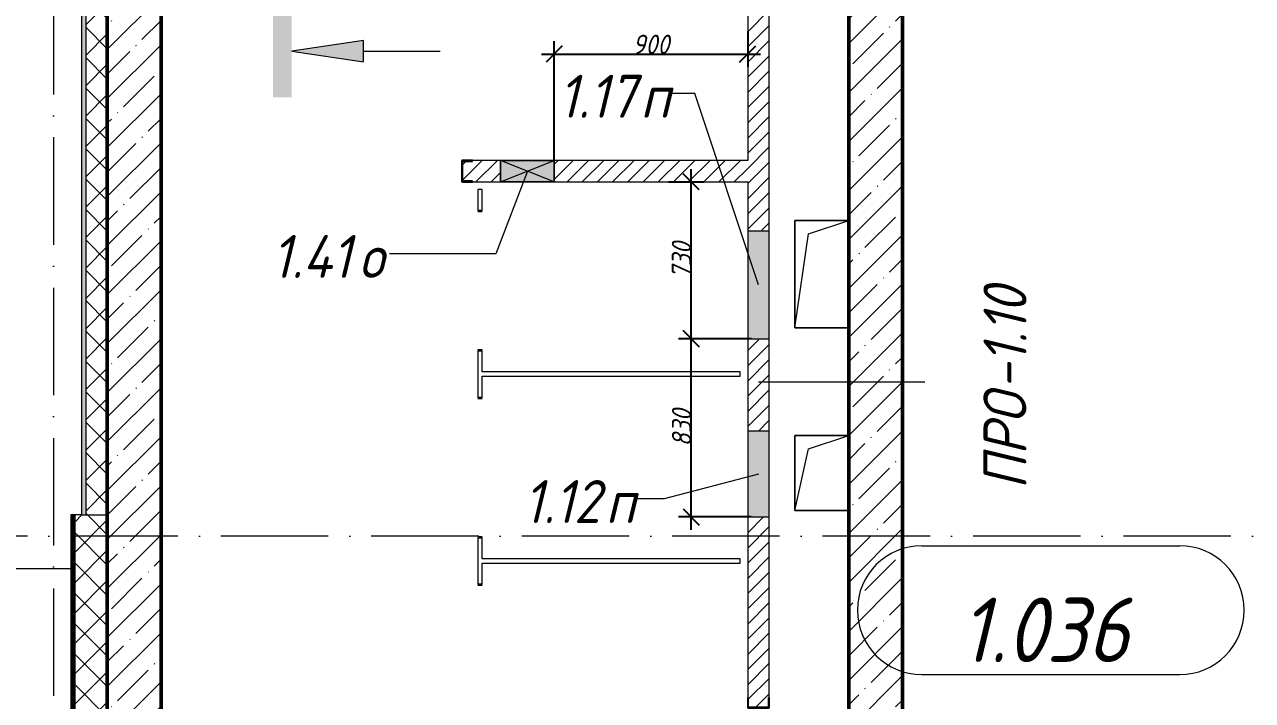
# Model space of a CAD drawing. Header units: millimetres. Extents: x -356862 to 418287, y 0 to 839748.
# Drawn here: x -113650 to -107936, y 517183 to 520330 of the extents above; entities that cross this region are included whole.
import ezdxf

# ---------------------------------------------------------------- set-up
doc = ezdxf.new("R2010")
doc.units = ezdxf.units.MM
doc.linetypes.add('50_200_ШТРИХ_1Т_ш5_п1_п1_', pattern=[700, 500, -100, 0, -100])
for name, color, linetype, lineweight in [('A-____-____-DIMS', 7, 'Continuous', 9), ('A-____-NOTE-TEXT', 7, 'Continuous', 9), ('A-____-NOTE-TEXT-1', 7, 'Continuous', 5), ('A-DETL-GENF-OTLN', 7, 'Continuous', 9), ('A-DOOR-OPNG-MCUT', 7, 'Continuous', 35), ('A-FLOR-____-OTLN', 7, 'Continuous', 9), ('A-GENM-____-IDEN', 7, 'Continuous', 9), ('A-GENM-____-MCUT', 7, 'Continuous', 25), ('A-GENM-____-OTLN', 7, 'Continuous', 9), ('A-GENM-____-OTLN-1', 7, 'Continuous', 25), ('A-GLAZ-____-IDEN', 7, 'Continuous', 9), ('A-GLAZ-____-OTLN', 7, 'Continuous', 9), ('A-WALL-____-MCUT', 7, 'Continuous', 13), ('A-WALL-____-MCUT-1', 7, 'Continuous', 9), ('A-WALL-____-MCUT-2', 7, 'Continuous', 50), ('A-WALL-____-PATT-1', 7, 'Continuous', 9), ('A-WALL-FNSH-MCUT-1', 7, 'Continuous', 9), ('S-GRID-____-OTLN-1', 7, '50_200_ШТРИХ_1Т_ш5_п1_п1_', 9)]:
    doc.layers.add(name, color=color, linetype=linetype, lineweight=lineweight)
for name, color, linetype, lineweight, true_color in [('A-AREA-IDEN-1', 7, 'Continuous', 9, 0x000000), ('A-DOOR-____-OTLN-1', 7, 'Continuous', 9, 0xffffff), ('A-WALL-____-PATT-2', 7, 'Continuous', 9, 0x787878)]:
    doc.layers.add(name, color=color, linetype=linetype, lineweight=lineweight, true_color=true_color)
doc.styles.add('ISOCPEUR_I', font='isocpeui.ttf', dxfattribs={"width": 0.9, "height": 2.5})
doc.styles.add('ISOCPEUR_I_11', font='isocpeui.ttf', dxfattribs={"width": 0.9, "height": 200})
doc.styles.add('ISOCPEUR_I_7', font='isocpeui.ttf', dxfattribs={"width": 0.9, "height": 90})
doc.dimstyles.new('ISO-1_8_0_9К_СРЕДНИЙ_Кладочные_2', dxfattribs={"dimscale": 304.8, "dimtxt": 89.638306, "dimasz": 0.246063, "dimexe": 0.19685, "dimexo": 0, "dimgap": 0, "dimtad": 1, "dimdec": 3, "dimrnd": 0.001, "dimdsep": 46, "dimtxsty": 'ISOCPEUR_I_7', "dimblk1": 'OBLIQUE', "dimblk2": 'OBLIQUE', "dimsah": 1, "dimcen": 0.09, "dimdle": 0.19685, "dimazin": 0, "dimtfac": 1, "dimtdec": 4, "dimtix": 1, "dimtmove": 1, "dimatfit": 3, "dimfxl": 1, "dimtvp": 1, "dimtolj": 1, "dimtzin": 0, "dimarcsym": 2})
pattern_1 = [(45, (-176515.07, 459015.94), (-70.71068, 70.71068), []), (135, (-176515.07, 459015.94), (-70.71068, -70.71068), [])]
pattern_2 = [(45, (-176515.067, 459015.94), (-35.35534, 35.35534), [])]
pattern_3 = [(45, (-176515.07, 459015.94), (-114.04925, 114.04925), []), (45, (-176401.02, 459015.94), (-114.04925, 114.04925), [201.612, -40.322, 3.353, -36.97])]

# ---------------------------------------------------------------- blocks, each defined once
blk = doc.blocks.new('DOR_ДУ_распашная__1Ст_Прямоугольная_ШЕР - Вн_650х2100h_Кабинки С_у-18405741-АР1_План отверстий 1 этажа в осях 1-64_Ю-ЯЯ')
at = {"layer": 'A-DOOR-OPNG-MCUT'}
for p, q in [((-325, -10), (-325, 10)), ((325, 10), (325, -10))]:
    blk.add_line(p, q, dxfattribs=at)
blk = doc.blocks.new('154_Фахверк_СКБ_Швеллер - Тип_100_4010-27789772-АР1_План отверстий 1 этажа в осях 1-64_Ю-ЯЯ')
at = {"layer": 'A-GENM-____-MCUT'}
for p, q in [((175, 50), (125, 50)), ((125, 50), (125, -50)), ((128, 47), (175, 47)), ((128, -47), (128, 47)), ((175, 47), (175, 50)), ((125, -50), (175, -50)), ((175, -47), (128, -47)), ((175, -50), (175, -47))]:
    blk.add_line(p, q, dxfattribs=at)
blk = doc.blocks.new('AR_Отверстие Ниша - Лючок-32402677-АР1_План отверстий 1 этажа в осях 1-64_Ю-ЯЯ')
at = {"layer": 'A-GLAZ-____-OTLN'}
blk.add_hatch(color=256, dxfattribs=at).paths.add_polyline_path([(250, -50), (250, 50), (-250, 50), (-250, -50)], flags=0)
for p, q in [((250, 50), (-250, 50)), ((-250, 50), (-250, -50)), ((250, -50), (250, 50)), ((-250, -50), (250, -50))]:
    blk.add_line(p, q, dxfattribs=at)
blk = doc.blocks.new('AR_Отверстие Ниша - Лючок-32402300-АР1_План отверстий 1 этажа в осях 1-64_Ю-ЯЯ')
at = {"layer": 'A-GLAZ-____-OTLN'}
blk.add_hatch(color=256, dxfattribs=at).paths.add_polyline_path([(200, -50), (200, 50), (-200, 50), (-200, -50)], flags=0)
for p, q in [((200, 50), (-200, 50)), ((-200, 50), (-200, -50)), ((200, -50), (200, 50)), ((-200, -50), (200, -50))]:
    blk.add_line(p, q, dxfattribs=at)
blk = doc.blocks.new('AR_Отверстие прямоугольное _в плите_ - AR_Отверстие прямоугольное _в плите_-30459243-АР1_План отверстий 1 этажа в осях 1-64_Ю-ЯЯ')
at = {"layer": 'A-GENM-____-OTLN'}
for p, q in [((125, 175), (-125, 175)), ((-125, 175), (-125, -175)), ((-62.5, 112.5), (125, 175)), ((-125, -175), (-62.5, 112.5)), ((-125, -175), (125, -175))]:
    blk.add_line(p, q, dxfattribs=at)
blk = doc.blocks.new('AR_Отверстие прямоугольное _в плите_ - AR_Отверстие прямоугольное _в плите_-V179-АР1_План отверстий 1 этажа в осях 1-64_Ю-ЯЯ')
at = {"layer": 'A-GENM-____-OTLN'}
for p, q in [((125, 250), (-125, 250)), ((-125, 250), (-125, -250)), ((-62.5, 187.5), (125, 250)), ((-125, -250), (-62.5, 187.5)), ((-125, -250), (125, -250))]:
    blk.add_line(p, q, dxfattribs=at)
blk = doc.blocks.new('AR_Отверстие прямоугольное _в стене__БезПР - AR_Отверстие прямоугольное _в стене__БезПР-36428202-АР1_План отверстий 1 этажа в осях 1-64_Ю-ЯЯ')
at = {"layer": 'A-GLAZ-____-OTLN'}
blk.add_hatch(color=256, dxfattribs=at).paths.add_polyline_path([(-125, -50), (125, -50), (125, 50), (-125, 50)], flags=0)
at = {"layer": 'A-DETL-GENF-OTLN'}
for p, q in [((-125, -50), (-125, 50)), ((-125, 50), (125, 50)), ((125, 50), (-125, -50)), ((-125, 50), (125, -50)), ((125, 50), (-125, 50)), ((-125, 50), (-125, -50)), ((125, 50), (125, -50)), ((125, -50), (125, 50)), ((125, -50), (-125, -50)), ((-125, -50), (125, -50))]:
    blk.add_line(p, q, dxfattribs=at)
blk = doc.blocks.new('_Oblique')
at = {"color": 0, "linetype": 'ByBlock', "lineweight": -2}
blk.add_line((-0.5, -0.5), (0.5, 0.5), dxfattribs=at)
blk = doc.blocks.new('*D13524')
at = {"layer": 'A-____-____-DIMS', "color": 0, "lineweight": -2, "transparency": 16777216}
for p, q in [((-110547.6, 517977), (-110547.6, 518927)), ((-110267.6, 518867), (-110607.6, 518867)), ((-110268.9, 518037), (-110607.6, 518037))]:
    blk.add_line(p, q, dxfattribs=at)
at = {"layer": 'Defpoints', "color": 0, "transparency": 16777216}
for p in [(-110547.6, 518867), (-110267.6, 518867), (-110268.9, 518037)]:
    blk.add_point(p, dxfattribs=at)
at = {"layer": 'A-____-____-DIMS', "color": 0, "lineweight": -2, "transparency": 16777216, "xscale": 75, "yscale": 75, "zscale": 75}
for p, rotation in [((-110547.6, 518867), 90), ((-110547.6, 518037), 270)]:
    blk.add_blockref('_Oblique', p, dxfattribs=dict(at, rotation=rotation))
at = {"layer": 'A-____-____-DIMS', "color": 0, "transparency": 16777216, "insert": (-110592.6, 518452), "char_height": 90, "width": 409.578, "attachment_point": 5, "rotation": 90, "style": 'ISOCPEUR_I_7'}
blk.add_mtext('\\A1;830', dxfattribs=at)
blk = doc.blocks.new('*D13525')
at = {"layer": 'A-____-____-DIMS', "color": 0, "lineweight": -2, "transparency": 16777216}
for p, q in [((-110547.6, 518807), (-110547.6, 519657)), ((-110653.6, 519597), (-110487.6, 519597)), ((-110267.6, 518867), (-110607.6, 518867))]:
    blk.add_line(p, q, dxfattribs=at)
at = {"layer": 'Defpoints', "color": 0, "transparency": 16777216}
for p in [(-110653.6, 519597), (-110547.6, 519597), (-110267.6, 518867)]:
    blk.add_point(p, dxfattribs=at)
at = {"layer": 'A-____-____-DIMS', "color": 0, "lineweight": -2, "transparency": 16777216, "xscale": 75, "yscale": 75, "zscale": 75}
for p, rotation in [((-110547.6, 519597), 90), ((-110547.6, 518867), 270)]:
    blk.add_blockref('_Oblique', p, dxfattribs=dict(at, rotation=rotation))
at = {"layer": 'A-____-____-DIMS', "color": 0, "transparency": 16777216, "insert": (-110593.2, 519232), "char_height": 90, "width": 409.578, "attachment_point": 5, "rotation": 90, "style": 'ISOCPEUR_I_7'}
blk.add_mtext('\\A1;730', dxfattribs=at)
blk = doc.blocks.new('*D13598')
at = {"layer": 'A-____-____-DIMS', "color": 0, "lineweight": -2, "transparency": 16777216}
for p, q in [((-111185.1, 519697), (-111185.1, 520252.4)), ((-110285.1, 520298.5), (-110285.1, 520132.4)), ((-111245.1, 520192.4), (-110225.1, 520192.4))]:
    blk.add_line(p, q, dxfattribs=at)
at = {"layer": 'Defpoints', "color": 0, "transparency": 16777216}
for p in [(-110285.1, 520298.5), (-110285.1, 520192.4), (-111185.1, 519697)]:
    blk.add_point(p, dxfattribs=at)
at = {"layer": 'A-____-____-DIMS', "color": 0, "lineweight": -2, "transparency": 16777216, "xscale": 75, "yscale": 75, "zscale": 75, "rotation": 180}
blk.add_blockref('_Oblique', (-111185.1, 520192.4), dxfattribs=at)
at = {"layer": 'A-____-____-DIMS', "color": 0, "lineweight": -2, "transparency": 16777216, "xscale": 75, "yscale": 75, "zscale": 75}
blk.add_blockref('_Oblique', (-110285.1, 520192.4), dxfattribs=at)
at = {"layer": 'A-____-____-DIMS', "color": 0, "transparency": 16777216, "insert": (-110735.1, 520237.4), "char_height": 90, "width": 409.578, "attachment_point": 5, "style": 'ISOCPEUR_I_7'}
blk.add_mtext('\\A1;900', dxfattribs=at)
blk = doc.blocks.new('AAR_СКБ_Марка_помещения_1_5 ммп - Номер _ Площадь-27962135-АИ_План этажа_Стены_1')
at = {"layer": 'A-AREA-IDEN-1'}
for p, q in [((-2.987, 3), (3.013, 3)), ((-2.987, 0), (3.013, 0))]:
    blk.add_line(p, q, dxfattribs=at)
for centre, start, end in [((-2.987, 1.5), 90, 270), ((3.013, 1.5), 270, 90)]:
    blk.add_arc(centre, 1.5, start, end, dxfattribs=at)

msp = doc.modelspace()

# ---------------------------------------------------------------- hatches: boundary and pattern name
at = {"layer": 'A-____-NOTE-TEXT-1'}
for points in [[(-112406.6992, 519990.0766), (-112406.6992, 520640.0766), (-112493.4358, 520640.0766), (-112493.4358, 519990.0766)], [(-112073.0578, 520155.9247), (-112073.0578, 520255.9247), (-112406.6992, 520205.9247)]]:
    msp.add_hatch(color=256, dxfattribs=at).paths.add_polyline_path(points, flags=0)
at = {"layer": 'A-WALL-____-PATT-1'}
h = msp.add_hatch(dxfattribs=at)
h.set_pattern_fill('FP_13', color=256, style=0, pattern_type=2)
h.set_pattern_definition(pattern_3)
h.paths.add_polyline_path([(-109815.0675, 514696.983), (-109565.0675, 514696.983), (-109565.0675, 522196.983), (-109815.0675, 522196.983), (-109815.0675, 516239.7989)], flags=0)
h = msp.add_hatch(dxfattribs=at)
h.set_pattern_fill('FP_1', color=256, style=0, pattern_type=2)
h.set_pattern_definition(pattern_1)
h.paths.add_polyline_path([(-113365.0675, 518046.983), (-113265.0675, 518046.983), (-113265.0675, 521996.983), (-113365.0675, 521996.983), (-113365.0675, 519468.7691)], flags=0)
h = msp.add_hatch(dxfattribs=at)
h.set_pattern_fill('FP_5', color=256, style=0, pattern_type=2)
h.set_pattern_definition(pattern_2)
h.paths.add_polyline_path([(-110285.0675, 514696.983), (-110185.0675, 514696.983), (-110185.0675, 514756.983), (-110285.0675, 514756.983)], flags=0)
h.paths.add_polyline_path([(-110185.0675, 514956.983), (-110185.0675, 516376.983), (-110285.0675, 516376.983), (-110285.0675, 514956.983), (-110190.3736, 514956.983)], flags=0)
h.paths.add_polyline_path([(-110185.0675, 516576.983), (-110185.0675, 517146.983), (-110285.0675, 517146.983), (-110285.0675, 516576.983), (-110188.0675, 516576.983)], flags=0)
h.paths.add_polyline_path([(-110282.0675, 517149.983), (-110188.0675, 517149.983), (-110188.0675, 517196.983), (-110185.0675, 517196.983), (-110185.0675, 518036.983), (-110285.0675, 518036.983), (-110285.0675, 517196.983), (-110282.0675, 517196.983)], flags=0)
h.paths.add_polyline_path([(-110261.394, 518436.983), (-110185.0675, 518436.983), (-110185.0675, 518866.983), (-110285.0675, 518866.983), (-110285.0675, 518436.983)], flags=0)
h.paths.add_polyline_path([(-110185.0675, 519366.983), (-110185.0675, 521581.983), (-110285.0675, 521581.983), (-110285.0675, 519366.983), (-110280.3736, 519366.983)], flags=0)
h.paths.add_polyline_path([(-110185.0675, 521881.983), (-110185.0675, 521996.983), (-110285.0675, 521996.983), (-110285.0675, 521881.983), (-110189.8591, 521881.983)], flags=0)
h = msp.add_hatch(dxfattribs=at)
h.set_pattern_fill('FP_13', color=256, style=0, pattern_type=2)
h.set_pattern_definition(pattern_3)
h.paths.add_polyline_path([(-113015.0675, 514696.983), (-113015.0675, 521246.983), (-113265.0675, 521246.983), (-113265.0675, 514696.983)], flags=0)
h.paths.add_polyline_path([(-113223.4008, 521496.983), (-113015.0675, 521496.983), (-113015.0675, 521696.983), (-113265.0675, 521696.983), (-113265.0675, 521496.983)], flags=0)
h = msp.add_hatch(dxfattribs=at)
h.set_pattern_fill('FP_5', color=256, style=0, pattern_type=2)
h.set_pattern_definition(pattern_2)
h.paths.add_polyline_path([(-111565.0675, 519596.983), (-111435.0675, 519596.983), (-111435.0675, 519696.983), (-111565.0675, 519696.983), (-111565.0675, 519693.983), (-111612.0675, 519693.983), (-111612.0675, 519599.983), (-111565.0675, 519599.983)], flags=0)
h.paths.add_polyline_path([(-111185.0675, 519596.983), (-110285.0675, 519596.983), (-110285.0675, 519696.983), (-111185.0675, 519696.983)], flags=0)
h = msp.add_hatch(dxfattribs=at)
h.set_pattern_fill('FP_1', color=256, style=0, pattern_type=2)
h.set_pattern_definition(pattern_1)
h.paths.add_polyline_path([(-113415.0675, 514196.983), (-113265.0675, 514196.983), (-113265.0675, 518046.983), (-113415.0675, 518046.983), (-113415.0675, 514625.3138)], flags=0)
at = {"layer": 'A-WALL-____-PATT-2'}
h = msp.add_hatch(dxfattribs=at)
h.set_pattern_fill('FP_185', color=256, style=0, pattern_type=2)
h.set_pattern_definition([(0, (-176515.067, 459015.94), (81.28, 20.32), [3.353, -57.607, 3.353, -57.607, -325.12]), (0, (-176515.067, 459015.94), (81.28, 20.32), [-121.92, 3.353, -118.567, 3.353, -57.607, -142.24]), (0, (-176515.067, 459015.94), (81.28, 20.32), [-304.8, 3.353, -37.287, 3.353, -98.247]), (120, (-176484.587, 459026.1), (-58.237636, 60.230545), [3.353, -57.607, 3.353, -57.607, -325.12]), (120, (-176484.587, 459026.1), (-58.237636, 60.230545), [-121.92, 3.353, -118.567, 3.353, -57.607, -142.24]), (120, (-176484.587, 459026.1), (-58.237636, 60.230545), [-304.8, 3.353, -37.287, 3.353, -98.247]), (240, (-176474.427, 459066.74), (-23.042364, -80.550545), [3.353, -57.607, 3.353, -57.607, -325.12]), (240, (-176474.427, 459066.74), (-23.042364, -80.550545), [-121.92, 3.353, -118.567, 3.353, -57.607, -142.24]), (240, (-176474.427, 459066.74), (-23.042364, -80.550545), [-304.8, 3.353, -37.287, 3.353, -98.247])])
h.paths.add_polyline_path([(-113365.0675, 518046.983), (-113365.0675, 521996.983), (-113385.0675, 521996.983), (-113385.0675, 518046.983)], flags=0)

# ---------------------------------------------------------------- linework, layer by layer
at = {"layer": 'A-____-NOTE-TEXT'}
for p, q in [((-112073.0578, 520255.9247), (-112406.6992, 520205.9247)), ((-112073.0578, 520155.9247), (-112073.0578, 520255.9247)), ((-112406.6992, 520205.9247), (-112073.0578, 520155.9247)), ((-112073.0578, 520205.9247), (-111716.8078, 520205.9247))]:
    msp.add_line(p, q, dxfattribs=at)
at = {"layer": 'A-FLOR-____-OTLN'}
for p, q in [((-110065.0675, 519416.983), (-109815.0675, 519416.983)), ((-110065.0675, 518916.983), (-110065.0675, 519416.983)), ((-109815.0675, 518916.983), (-110065.0675, 518916.983)), ((-110065.0675, 518416.983), (-109815.0675, 518416.983)), ((-110065.0675, 518066.983), (-110065.0675, 518416.983)), ((-109815.0675, 518066.983), (-110065.0675, 518066.983)), ((-115995.0675, 517796.983), (-113435.0675, 517796.983))]:
    msp.add_line(p, q, dxfattribs=at)
at = {"layer": 'A-GENM-____-IDEN'}
msp.add_line((-110235.0675, 518665.9996), (-109460.6974, 518665.9996), dxfattribs=at)
at = {"layer": 'A-GLAZ-____-IDEN'}
for p, q in [((-110530.3843, 520008.1728), (-110641.0823, 520008.1728)), ((-110235.0675, 519116.983), (-110530.3843, 520008.1728)), ((-111310.0675, 519646.983), (-111456.6363, 519262.2304)), ((-111456.6363, 519262.2304), (-111951.3911, 519262.2304)), ((-110235.0675, 518236.983), (-110674.3695, 518121.1211)), ((-110674.3695, 518121.1211), (-110803.0675, 518121.1211))]:
    msp.add_line(p, q, dxfattribs=at)
at = {"layer": 'A-WALL-____-MCUT'}
for p, q in [((-113365.0675, 521996.983), (-113365.0675, 518046.983)), ((-113365.0675, 518046.983), (-113265.0675, 518046.983))]:
    msp.add_line(p, q, dxfattribs=at)
at = {"layer": 'A-WALL-____-MCUT-1'}
for p, q in [((-113427.0675, 514196.983), (-113427.0675, 518046.983)), ((-113421.0675, 514196.983), (-113421.0675, 518046.983)), ((-113385.0675, 518046.983), (-113415.0675, 518046.983))]:
    msp.add_line(p, q, dxfattribs=at)
at = {"layer": 'A-WALL-____-MCUT-2'}
for p, q in [((-109815.0675, 522196.983), (-109815.0675, 514696.983)), ((-109565.0675, 514696.983), (-109565.0675, 521946.983)), ((-113265.0675, 521246.983), (-113265.0675, 514696.983)), ((-113015.0675, 514696.983), (-113015.0675, 521246.983))]:
    msp.add_line(p, q, dxfattribs=at)
at = {"layer": 'A-WALL-FNSH-MCUT-1'}
for p, q in [((-113385.0675, 521996.983), (-113385.0675, 518046.983)), ((-110285.0675, 521581.983), (-110285.0675, 519696.983)), ((-110185.0675, 519366.983), (-110185.0675, 521581.983)), ((-111435.0675, 519696.983), (-111565.0675, 519696.983)), ((-110285.0675, 519696.983), (-111185.0675, 519696.983)), ((-111565.0675, 519596.983), (-111435.0675, 519596.983)), ((-111185.0675, 519596.983), (-110285.0675, 519596.983)), ((-110285.0675, 519596.983), (-110285.0675, 519366.983)), ((-111520.0675, 519561.983), (-111540.0675, 519561.983)), ((-111540.0675, 519561.983), (-111540.0675, 519461.983)), ((-111520.0675, 519461.983), (-111520.0675, 519561.983)), ((-110285.0675, 518866.983), (-110285.0675, 518436.983)), ((-110185.0675, 518436.983), (-110185.0675, 518866.983)), ((-111540.0675, 518811.983), (-111540.0675, 518591.983)), ((-111520.0675, 518711.983), (-111520.0675, 518811.983)), ((-110320.0675, 518711.983), (-111520.0675, 518711.983)), ((-110320.0675, 518691.983), (-110320.0675, 518711.983)), ((-111520.0675, 518691.983), (-110320.0675, 518691.983)), ((-111520.0675, 518591.983), (-111520.0675, 518691.983)), ((-113435.0675, 518046.983), (-113435.0675, 514196.983)), ((-113415.0675, 518046.983), (-113435.0675, 518046.983)), ((-113415.0675, 514196.983), (-113415.0675, 518046.983)), ((-113385.0675, 518046.983), (-113365.0675, 518046.983)), ((-110285.0675, 518036.983), (-110285.0675, 517196.983)), ((-110185.0675, 517196.983), (-110185.0675, 518036.983)), ((-111540.0675, 517941.983), (-111540.0675, 517721.983)), ((-111520.0675, 517841.983), (-111520.0675, 517941.983)), ((-110320.0675, 517841.983), (-111520.0675, 517841.983)), ((-111520.0675, 517721.983), (-111520.0675, 517821.983)), ((-111520.0675, 517821.983), (-110320.0675, 517821.983)), ((-110320.0675, 517821.983), (-110320.0675, 517841.983))]:
    msp.add_line(p, q, dxfattribs=at)
at = {"layer": 'S-GRID-____-OTLN-1'}
for p, q in [((-113515.0675, 549908.7924), (-113515.0675, 511907.5288)), ((-109815.0675, 549908.7924), (-109815.0675, 511907.5288)), ((-113015.0675, 549637.1778), (-113015.0675, 512074.537)), ((-101035.027, 517946.983), (-181183.8377, 517946.983))]:
    msp.add_line(p, q, dxfattribs=at)

# ---------------------------------------------------------------- block references
at = {"layer": 'A-AREA-IDEN-1', "xscale": 199.9999999999999, "yscale": 199.9999999999999, "zscale": 199.9999999999999}
msp.add_blockref('AAR_СКБ_Марка_помещения_1_5 ммп - Номер _ Площадь-27962135-АИ_План этажа_Стены_1', (-108877.1427, 517303.0875), dxfattribs=at)
at = {"layer": 'A-DOOR-____-OTLN-1', "rotation": 270}
for p in [(-111530.0675, 519136.983), (-111530.0675, 518266.983), (-111530.0675, 517396.983)]:
    msp.add_blockref('DOR_ДУ_распашная__1Ст_Прямоугольная_ШЕР - Вн_650х2100h_Кабинки С_у-18405741-АР1_План отверстий 1 этажа в осях 1-64_Ю-ЯЯ', p, dxfattribs=at)
at = {"layer": 'A-GENM-____-OTLN'}
for name, p in [('AR_Отверстие прямоугольное _в плите_ - AR_Отверстие прямоугольное _в плите_-V179-АР1_План отверстий 1 этажа в осях 1-64_Ю-ЯЯ', (-109940.0675, 519166.983)), ('AR_Отверстие прямоугольное _в плите_ - AR_Отверстие прямоугольное _в плите_-30459243-АР1_План отверстий 1 этажа в осях 1-64_Ю-ЯЯ', (-109940.0675, 518241.983))]:
    msp.add_blockref(name, p, dxfattribs=at)
at = {"layer": 'A-GENM-____-OTLN-1'}
msp.add_blockref('154_Фахверк_СКБ_Швеллер - Тип_100_4010-27789772-АР1_План отверстий 1 этажа в осях 1-64_Ю-ЯЯ', (-111740.0675, 519646.983), dxfattribs=at)
at = {"layer": 'A-GENM-____-OTLN-1', "rotation": 90.00000000000007}
msp.add_blockref('154_Фахверк_СКБ_Швеллер - Тип_100_4010-27789772-АР1_План отверстий 1 этажа в осях 1-64_Ю-ЯЯ', (-110235.0675, 517021.983), dxfattribs=at)
at = {"layer": 'A-GLAZ-____-OTLN'}
for name, p, rotation in [('AR_Отверстие прямоугольное _в стене__БезПР - AR_Отверстие прямоугольное _в стене__БезПР-36428202-АР1_План отверстий 1 этажа в осях 1-64_Ю-ЯЯ', (-111310.0675, 519646.983), 180), ('AR_Отверстие Ниша - Лючок-32402677-АР1_План отверстий 1 этажа в осях 1-64_Ю-ЯЯ', (-110235.0675, 519116.983), 270.0000000000001), ('AR_Отверстие Ниша - Лючок-32402300-АР1_План отверстий 1 этажа в осях 1-64_Ю-ЯЯ', (-110235.0675, 518236.983), 270.0000000000001)]:
    msp.add_blockref(name, p, dxfattribs=dict(at, rotation=rotation))

# ---------------------------------------------------------------- texts
at = {"layer": 'A-AREA-IDEN-1', "insert": (-108902.5718, 517361.4174), "char_height": 300, "width": 900, "attachment_point": 8, "line_spacing_factor": 1.139951, "style": 'ISOCPEUR_I'}
msp.add_mtext('\\pxqc,t8.46667,16.93333,25.4,33.86667,42.33333,50.8,59.26667,67.73333,76.2,84.66667,93.13333,101.6,110.06667,118.53333,127,135.46667,143.93333,152.4,160.86667,169.33333,177.8,186.26667,194.73333,203.2,211.66667,220.13333,228.6,237.06667,245.53333,254,262.46667,270.93333;{1.036}', dxfattribs=at)
at = {"layer": 'A-GENM-____-IDEN', "char_height": 200, "attachment_point": 1, "rotation": 90, "style": 'ISOCPEUR_I_11'}
for s, insert, width in [('-1.10', (-109187.8135, 518630.065), 620.506125), ('ПРО', (-109187.8135, 518165.7212), 562.784625)]:
    msp.add_mtext(s, dxfattribs=dict(at, insert=insert, width=width))
at = {"layer": 'A-GLAZ-____-IDEN', "char_height": 200, "attachment_point": 1, "style": 'ISOCPEUR_I_11'}
for s, insert, width in [('1.17', (-111165.4409, 520095.7873), 461.772), ('\\fISOCPEUR|b0|i1|c204|p34|;\\W.9;п', (-110784.4409, 520095.7873), 158.734125), ('1.41', (-112499.145, 519349.845), 490.63275), ('\\fISOCPEUR|b0|i1|c204|p34|;\\W.9;о', (-112094.3325, 519349.845), 158.734125), ('1.12', (-111327.4261, 518208.7357), 461.772), ('\\fISOCPEUR|b0|i1|c204|p34|;\\W.9;п', (-110946.4261, 518208.7357), 158.734125)]:
    msp.add_mtext(s, dxfattribs=dict(at, insert=insert, width=width))

# ---------------------------------------------------------------- dimensions: what is measured, and where the dimension line sits
at = {"layer": 'A-____-____-DIMS'}
dim = msp.add_linear_dim(base=(-110285.0675, 520192.4244), p1=(-111185.0675, 519696.983), p2=(-110285.0675, 520298.4904), dimstyle='ISO-1_8_0_9К_СРЕДНИЙ_Кладочные_2', override={"dimpost": '<>', "dimfxl": 1082.502287}, dxfattribs=at)
dim.commit()
dim.dimension.update_dxf_attribs({"geometry": '*D13598', "text_midpoint": (-110735.0675, 520237.4244)})
for base, p1, p2, override, picture, middle in [((-110547.5774, 519596.983), (-110267.6321, 518866.983), (-110653.6434, 519596.983), {"dimpost": '<>', "dimfxl": 825.775227}, '*D13525', (-110593.157, 519231.983)), ((-110547.5774, 518866.983), (-110268.9313, 518036.983), (-110267.6321, 518866.983), {"dimpost": '<>', "dimfxl": 830.001017}, '*D13524', (-110592.5774, 518451.983))]:
    dim = msp.add_linear_dim(base=base, p1=p1, p2=p2, angle=90, dimstyle='ISO-1_8_0_9К_СРЕДНИЙ_Кладочные_2', override=override, dxfattribs=at)
    dim.commit()
    dim.dimension.update_dxf_attribs({"geometry": picture, "text_midpoint": middle})

doc.saveas('drawing.dxf')
